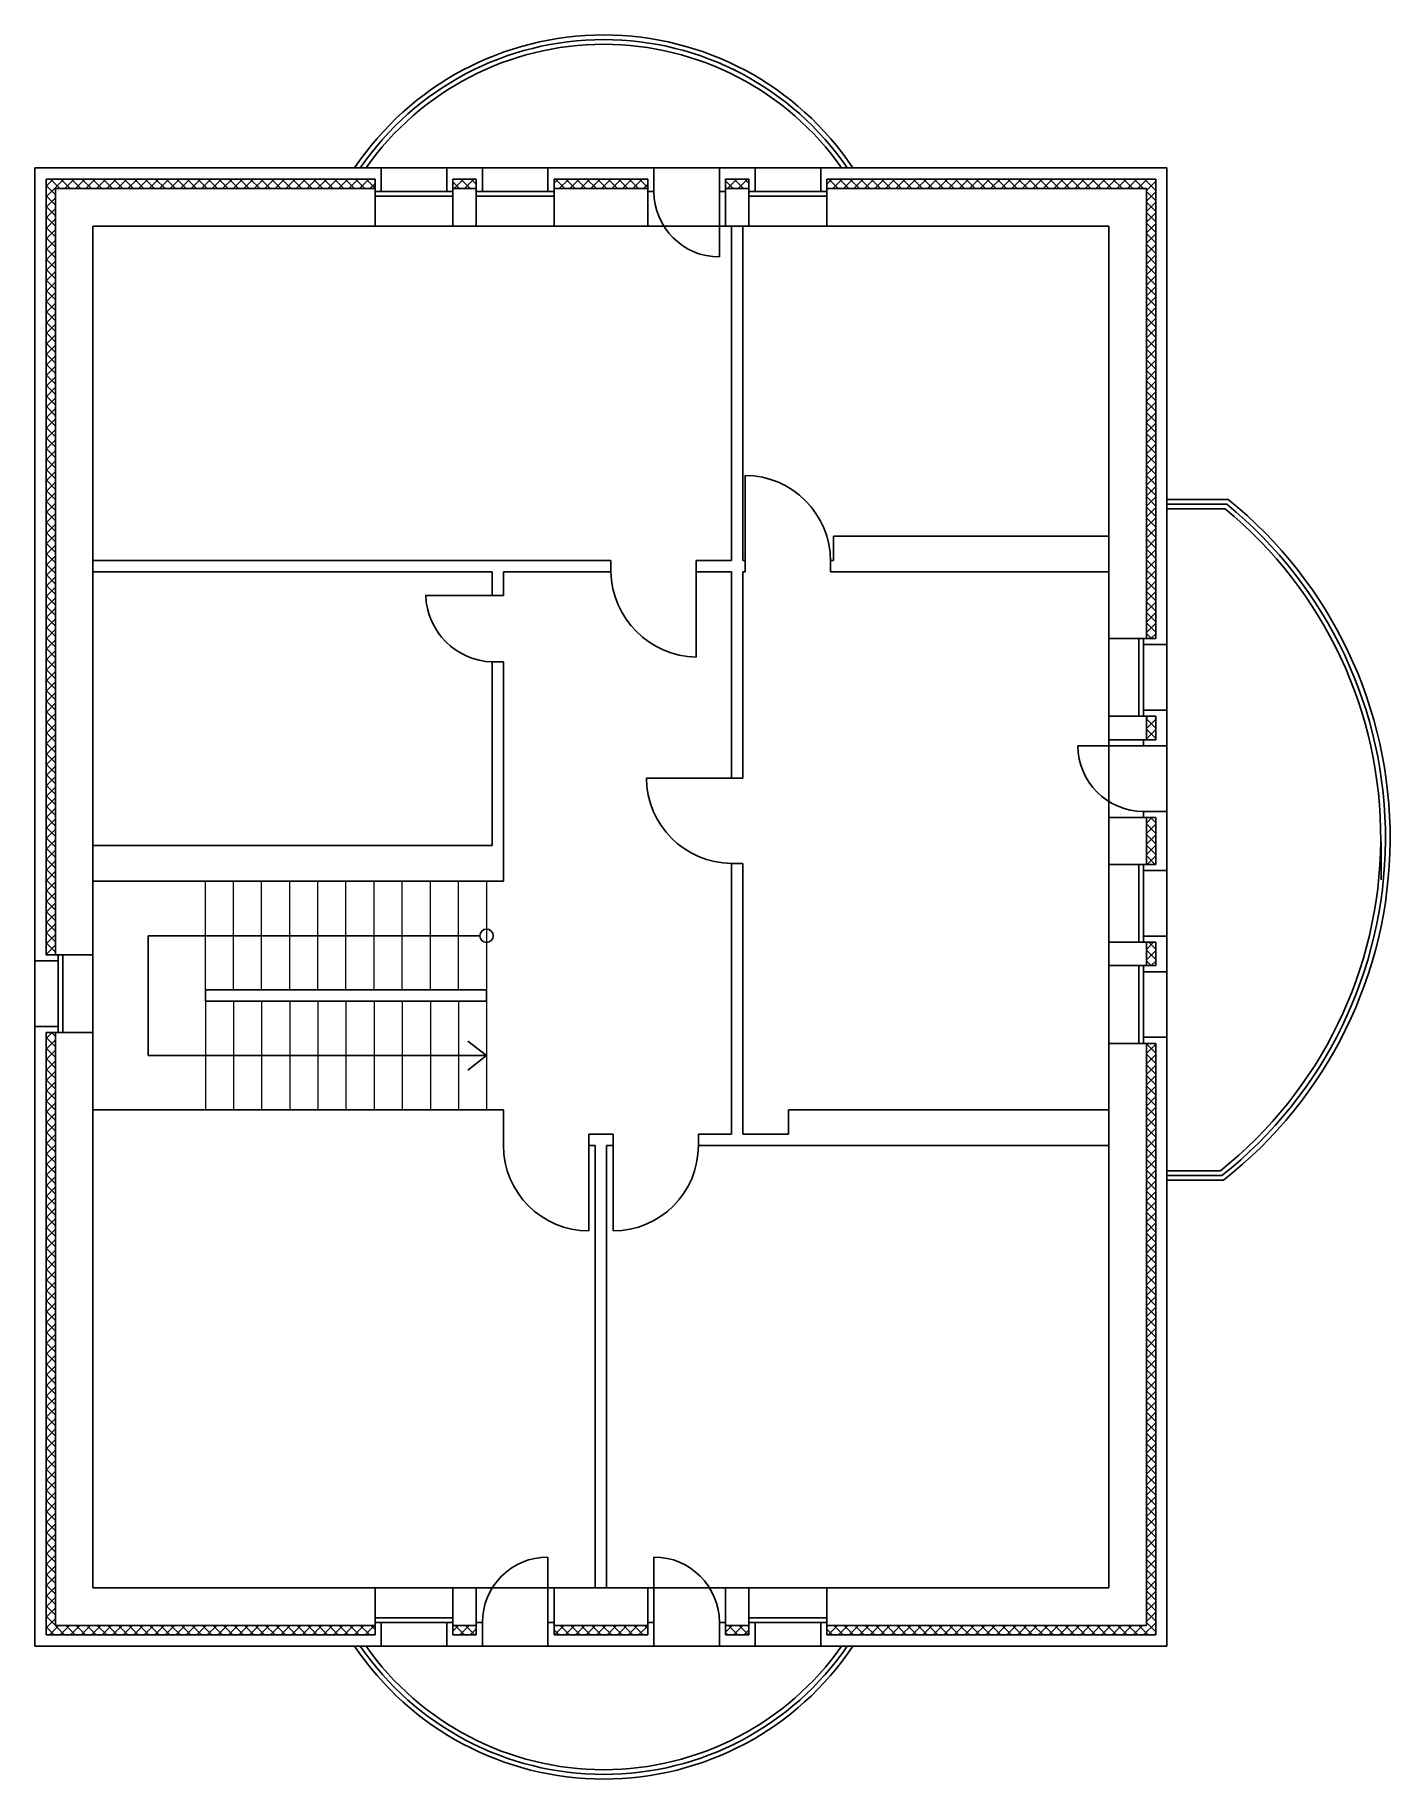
# Model space of a CAD drawing. Header units: millimetres. Extents: x 1976 to 16437, y 775 to 19383.
import ezdxf

# ---------------------------------------------------------------- set-up
doc = ezdxf.new("R2010")
doc.units = ezdxf.units.MM
doc.layers.add('Лестница', color=7, linetype='Continuous', lineweight=9)
pattern_1 = [(45, (-287287.97, -246146.34), (-56.1266, 56.1266), []), (135, (-287287.97, -246146.34), (-56.1266, -56.1266), [])]
pattern_2 = [(45, (-287287.97, -246246.34), (-56.1266, 56.1266), []), (135, (-287287.97, -246246.34), (-56.1266, -56.1266), [])]

msp = doc.modelspace()

# ---------------------------------------------------------------- hatches: boundary and pattern name
at = {"ltscale": 0.5}
h = msp.add_hatch(dxfattribs=at)
h.set_pattern_fill('ANSI37', color=256, scale=25, style=0)
h.set_pattern_definition(pattern_2)
h.paths.add_polyline_path([(2196, 17744), (5606, 17744), (5606, 17844), (2096, 17844), (2096, 9569), (2196, 9569)])
h = msp.add_hatch(dxfattribs=at)
h.set_pattern_fill('ANSI37', color=256, scale=25, style=0)
h.set_pattern_definition(pattern_2)
h.paths.add_polyline_path([(6436, 17844), (6686, 17844), (6686, 17744), (6436, 17744)])
h = msp.add_hatch(dxfattribs=at)
h.set_pattern_fill('ANSI37', color=256, scale=25, style=0)
h.set_pattern_definition(pattern_2)
h.paths.add_polyline_path([(7516, 17844), (8516, 17844), (8516, 17744), (7516, 17744)])
h = msp.add_hatch(dxfattribs=at)
h.set_pattern_fill('ANSI37', color=256, scale=25, style=0)
h.set_pattern_definition(pattern_2)
h.paths.add_polyline_path([(9346, 17844), (9596, 17844), (9596, 17744), (9346, 17744)])
h = msp.add_hatch(dxfattribs=at)
h.set_pattern_fill('ANSI37', color=256, scale=25, style=0)
h.set_pattern_definition(pattern_2)
h.paths.add_polyline_path([(10426, 17744), (13836, 17744), (13836, 12944), (13936, 12944), (13936, 17844), (10426, 17844)])
h = msp.add_hatch(dxfattribs=at)
h.set_pattern_fill('ANSI37', color=256, scale=25, style=0)
h.set_pattern_definition(pattern_1)
h.paths.add_polyline_path([(13836, 12114), (13936, 12114), (13936, 11864), (13836, 11864)])
h = msp.add_hatch(dxfattribs=at)
h.set_pattern_fill('ANSI37', color=256, scale=25, style=0)
h.set_pattern_definition(pattern_1)
h.paths.add_polyline_path([(13836, 11034), (13936, 11034), (13936, 10534), (13836, 10534)])
h = msp.add_hatch(dxfattribs=at)
h.set_pattern_fill('ANSI37', color=256, scale=25, style=0)
h.set_pattern_definition(pattern_1)
h.paths.add_polyline_path([(13836, 9704), (13936, 9704), (13936, 9454), (13836, 9454)])
h = msp.add_hatch(dxfattribs=at)
h.set_pattern_fill('ANSI37', color=256, scale=25, style=0)
h.set_pattern_definition(pattern_2)
h.paths.add_polyline_path([(5606, 2414), (2196, 2414), (2196, 8739), (2096, 8739), (2096, 2314), (5606, 2314)])
h = msp.add_hatch(dxfattribs=at)
h.set_pattern_fill('ANSI37', color=256, scale=25, style=0)
h.set_pattern_definition(pattern_2)
h.paths.add_polyline_path([(13836, 2414), (13836, 8624), (13936, 8624), (13936, 2314), (10426, 2314), (10426, 2414)])
h = msp.add_hatch(dxfattribs=at)
h.set_pattern_fill('ANSI37', color=256, scale=25, style=0)
h.set_pattern_definition(pattern_2)
h.paths.add_polyline_path([(6436, 2414), (6686, 2414), (6686, 2314), (6436, 2314)])
h = msp.add_hatch(dxfattribs=at)
h.set_pattern_fill('ANSI37', color=256, scale=25, style=0)
h.set_pattern_definition(pattern_2)
h.paths.add_polyline_path([(7516, 2414), (8516, 2414), (8516, 2314), (7516, 2314)])
h = msp.add_hatch(dxfattribs=at)
h.set_pattern_fill('ANSI37', color=256, scale=25, style=0)
h.set_pattern_definition(pattern_2)
h.paths.add_polyline_path([(9346, 2414), (9596, 2414), (9596, 2314), (9346, 2314)])

# ---------------------------------------------------------------- linework, layer by layer
for p, q in [((1976, 9504), (1976, 17964)), ((5671, 17964), (1976, 17964)), ((5671, 17714), (5671, 17964)), ((6371, 17964), (5671, 17964)), ((6371, 17714), (6371, 17964)), ((6751, 17964), (6371, 17964)), ((7451, 17964), (6751, 17964)), ((6751, 17714), (6751, 17964)), ((7451, 17714), (7451, 17964)), ((8581, 17964), (7451, 17964)), ((8581, 17964), (7451, 17964)), ((8581, 17964), (9281, 17964)), ((8581, 17714), (8581, 17964)), ((9281, 17714), (9281, 17964)), ((9661, 17964), (9281, 17964)), ((9661, 17964), (9281, 17964)), ((9661, 17714), (9661, 17964)), ((9661, 17964), (10361, 17964)), ((10361, 17714), (10361, 17964)), ((14056, 17964), (10361, 17964)), ((14056, 12879), (14056, 17964)), ((2096, 9569), (2096, 17844)), ((5606, 17844), (2096, 17844)), ((2196, 17744), (2196, 9569)), ((5606, 17744), (2196, 17744)), ((5606, 17344), (5606, 17844)), ((5671, 17714), (5606, 17714)), ((6371, 17714), (5671, 17714)), ((6371, 17714), (6436, 17714)), ((6436, 17344), (6436, 17844)), ((6686, 17844), (6436, 17844)), ((6686, 17844), (6436, 17844)), ((6686, 17744), (6436, 17744)), ((6686, 17744), (6436, 17744)), ((6686, 17344), (6686, 17844)), ((6686, 17714), (6751, 17714)), ((7451, 17714), (6751, 17714)), ((7451, 17714), (7516, 17714)), ((7516, 17344), (7516, 17844)), ((8516, 17844), (7516, 17844)), ((8516, 17844), (7516, 17844)), ((8516, 17744), (7516, 17744)), ((8516, 17744), (7516, 17744)), ((8516, 17344), (8516, 17844)), ((8581, 17714), (8516, 17714)), ((9281, 17714), (9281, 17014)), ((9281, 17714), (9346, 17714)), ((9346, 17344), (9346, 17844)), ((9596, 17844), (9346, 17844)), ((9596, 17844), (9346, 17844)), ((9596, 17744), (9346, 17744)), ((9596, 17744), (9346, 17744)), ((9596, 17344), (9596, 17844)), ((9661, 17714), (9596, 17714)), ((9661, 17714), (10361, 17714)), ((10361, 17714), (10426, 17714)), ((10426, 17344), (10426, 17844)), ((13936, 17844), (10426, 17844)), ((13836, 17744), (10426, 17744)), ((13836, 17744), (13836, 12944)), ((13936, 17844), (13936, 12944)), ((6436, 17664), (5606, 17664)), ((7516, 17664), (6686, 17664)), ((9596, 17664), (10426, 17664)), ((2596, 17344), (2596, 9569)), ((5606, 17344), (2596, 17344)), ((6436, 17344), (5606, 17344)), ((6686, 17344), (6436, 17344)), ((7516, 17344), (6686, 17344)), ((8516, 17344), (7516, 17344)), ((8516, 17344), (7516, 17344)), ((8516, 17344), (9346, 17344)), ((9346, 17344), (9596, 17344)), ((9411, 17344), (9411, 13774)), ((9531, 17344), (9531, 13774)), ((9596, 17344), (10426, 17344)), ((13436, 17344), (10426, 17344)), ((13436, 17344), (13436, 12944)), ((9556, 13774), (9556, 14684)), ((14056, 14426), (14711, 14426)), ((14056, 14376), (14693, 14376)), ((14056, 14326), (14675, 14326)), ((10496, 13774), (10496, 14034)), ((10496, 14034), (13436, 14034)), ((8121, 13774), (2596, 13774)), ((8121, 13654), (8121, 13774)), ((9031, 13654), (9031, 13774)), ((9411, 13774), (9031, 13774)), ((9556, 13774), (9531, 13774)), ((9556, 13774), (9556, 13654)), ((10466, 13774), (10466, 13654)), ((10496, 13774), (10466, 13774)), ((6856, 13654), (2596, 13654)), ((6856, 13404), (6856, 13654)), ((8121, 13654), (6976, 13654)), ((6976, 13404), (6976, 13654)), ((9411, 13654), (9031, 13654)), ((9031, 13654), (9031, 12744)), ((9411, 13654), (9411, 11454)), ((9556, 13654), (9531, 13654)), ((9531, 13654), (9531, 11454)), ((10496, 13654), (10466, 13654)), ((10496, 13654), (13436, 13654)), ((6856, 13404), (6146, 13404)), ((6856, 13404), (6976, 13404)), ((13436, 12114), (13436, 12944)), ((13436, 12944), (13936, 12944)), ((13756, 12114), (13756, 12944)), ((13806, 12879), (13806, 12944)), ((13806, 12179), (13806, 12879)), ((13806, 12879), (14056, 12879)), ((14056, 12179), (14056, 12879)), ((6856, 12694), (6976, 12694)), ((6856, 10734), (6856, 12694)), ((6976, 10354), (6976, 12694)), ((13436, 12114), (13436, 11864)), ((13436, 12114), (13936, 12114)), ((13806, 12179), (13806, 12114)), ((13806, 12179), (14056, 12179)), ((13836, 12114), (13836, 11864)), ((13936, 12114), (13936, 11864)), ((14056, 11799), (14056, 12179)), ((13806, 11799), (13106, 11799)), ((13436, 11034), (13436, 11864)), ((13436, 11864), (13936, 11864)), ((13806, 11799), (13806, 11864)), ((13806, 11799), (14056, 11799)), ((14056, 11099), (14056, 11799)), ((9411, 11454), (8501, 11454)), ((9411, 11454), (9531, 11454)), ((13436, 11034), (13436, 10534)), ((13436, 11034), (13936, 11034)), ((13806, 11099), (13806, 11034)), ((13806, 11099), (14056, 11099)), ((13836, 11034), (13836, 10534)), ((13936, 11034), (13936, 10534)), ((14056, 10469), (14056, 11099)), ((6856, 10734), (2596, 10734)), ((16340, 10770), (16340, 10370)), ((9411, 10544), (9531, 10544)), ((9411, 10544), (9411, 7654)), ((9531, 10544), (9531, 7654)), ((13436, 10534), (13436, 9704)), ((13436, 10534), (13936, 10534)), ((13756, 10534), (13756, 9704)), ((13806, 10469), (13806, 10534)), ((13806, 10469), (13806, 9769)), ((13806, 10469), (14056, 10469)), ((14056, 10469), (14056, 9769)), ((6976, 10354), (2596, 10354)), ((3186, 8494), (3186, 9772)), ((6725, 9772), (3186, 9772)), ((13436, 9704), (13436, 9454)), ((13436, 9704), (13936, 9704)), ((13806, 9769), (13806, 9704)), ((13806, 9769), (14056, 9769)), ((13836, 9704), (13836, 9454)), ((13936, 9704), (13936, 9454)), ((14056, 9389), (14056, 9769)), ((1976, 8804), (1976, 9504)), ((1976, 9504), (2226, 9504)), ((2596, 9569), (2096, 9569)), ((2226, 9504), (2226, 9569)), ((2226, 8804), (2226, 9504)), ((2276, 8739), (2276, 9569)), ((2596, 9569), (2596, 8739)), ((13436, 9454), (13436, 8624)), ((13436, 9454), (13936, 9454)), ((13756, 9454), (13756, 8624)), ((13806, 9389), (13806, 9454)), ((13806, 9389), (13806, 8689)), ((13806, 9389), (14056, 9389)), ((14056, 9389), (14056, 8689)), ((3796, 9074), (3796, 9194)), ((3796, 9194), (6796, 9194)), ((6796, 9194), (6796, 9074)), ((6796, 9074), (3796, 9074)), ((1976, 8804), (2226, 8804)), ((1976, 2194), (1976, 8804)), ((2226, 8804), (2226, 8739)), ((2596, 8739), (2096, 8739)), ((2096, 2314), (2096, 8739)), ((2196, 8739), (2196, 2414)), ((2596, 8739), (2596, 2814)), ((13436, 8624), (13936, 8624)), ((13436, 8624), (13436, 2814)), ((13806, 8689), (13806, 8624)), ((13806, 8689), (14056, 8689)), ((13836, 8624), (13836, 2414)), ((13936, 8624), (13936, 2314)), ((14056, 2194), (14056, 8689)), ((6976, 7914), (2596, 7914)), ((6976, 7914), (6976, 7534)), ((10016, 7914), (10016, 7654)), ((13436, 7914), (10016, 7914)), ((7886, 7654), (7886, 7534)), ((8146, 7654), (7886, 7654)), ((8146, 7654), (8146, 7534)), ((9056, 7654), (9411, 7654)), ((9056, 7534), (9056, 7654)), ((9531, 7654), (10016, 7654)), ((7886, 7534), (7886, 6624)), ((7956, 7534), (7886, 7534)), ((7956, 7534), (7956, 2814)), ((8076, 7534), (8146, 7534)), ((8076, 7534), (8076, 2814)), ((8146, 7534), (8146, 6624)), ((9056, 7534), (10016, 7534)), ((13436, 7534), (10016, 7534)), ((14056, 7266), (14625, 7266)), ((14056, 7216), (14643, 7216)), ((14056, 7166), (14660, 7166)), ((7451, 2444), (7451, 3144)), ((7451, 2444), (7451, 3144)), ((8581, 2444), (8581, 3144)), ((8581, 2444), (8581, 3144)), ((8581, 2444), (8581, 3144)), ((5606, 2814), (2596, 2814)), ((5606, 2814), (5606, 2314)), ((6436, 2814), (5606, 2814)), ((6436, 2814), (6436, 2314)), ((6686, 2814), (6436, 2814)), ((6686, 2814), (7516, 2814)), ((6686, 2814), (6686, 2314)), ((7516, 2814), (7516, 2314)), ((8516, 2814), (7516, 2814)), ((8516, 2814), (9346, 2814)), ((8516, 2814), (8516, 2314)), ((9346, 2814), (9346, 2314)), ((9596, 2814), (9346, 2814)), ((9596, 2814), (9596, 2314)), ((9596, 2814), (10426, 2814)), ((10426, 2814), (10426, 2314)), ((13436, 2814), (10426, 2814)), ((5606, 2494), (6436, 2494)), ((5671, 2444), (5606, 2444)), ((5606, 2444), (6436, 2444)), ((5671, 2444), (5671, 2194)), ((6371, 2444), (6371, 2194)), ((6371, 2444), (6436, 2444)), ((6751, 2444), (6686, 2444)), ((6751, 2444), (6751, 2194)), ((7451, 2444), (7516, 2444)), ((7451, 2444), (7451, 2194)), ((8581, 2444), (8516, 2444)), ((8581, 2444), (8581, 2194)), ((9281, 2444), (9346, 2444)), ((9281, 2444), (9281, 2194)), ((10426, 2494), (9596, 2494)), ((9661, 2444), (9596, 2444)), ((10426, 2444), (9596, 2444)), ((9661, 2444), (9661, 2194)), ((10361, 2444), (10426, 2444)), ((10361, 2444), (10361, 2194)), ((5606, 2314), (2096, 2314)), ((5606, 2414), (2196, 2414)), ((6686, 2414), (6436, 2414)), ((6686, 2314), (6436, 2314)), ((8516, 2414), (7516, 2414)), ((8516, 2314), (7516, 2314)), ((9596, 2414), (9346, 2414)), ((9596, 2314), (9346, 2314)), ((13836, 2414), (10426, 2414)), ((13936, 2314), (10426, 2314)), ((5671, 2194), (1976, 2194)), ((6371, 2194), (5671, 2194)), ((6751, 2194), (6371, 2194)), ((6751, 2194), (7451, 2194)), ((8581, 2194), (7451, 2194)), ((9281, 2194), (8581, 2194)), ((9661, 2194), (9281, 2194)), ((9661, 2194), (10361, 2194)), ((14056, 2194), (10361, 2194))]:
    msp.add_line(p, q, dxfattribs=at)
for p, q in [((6796, 8494), (6597, 8649)), ((3186, 8494), (6796, 8494)), ((6796, 8494), (6597, 8339))]:
    msp.add_line(p, q)
msp.add_lwpolyline([(7516, 17844), (8516, 17844), (8516, 17744), (7516, 17744)], close=True, dxfattribs=at)
msp.add_circle((6796, 9772), 71.7)
for centre, radius, start, end in [((8047, 16183), 3200, 33.8156, 146.1844), ((8047, 16183), 3150, 34.427, 145.573), ((8047, 16183), 3100, 35.0628, 144.9372), ((9281, 17714), 700, 180, 270), ((9549, 13767), 917, 0.0461, 89.5582), ((11799, 10816), 4588, 308.306, 50.8951), ((11799, 10816), 4638, 308.0909, 51.115), ((11799, 10816), 4538, 308.5247, 50.6714), ((9056, 13679), 935, 181.5258, 268.4742), ((6882, 13429), 736, 181.9577, 268.0423), ((13806, 11799), 700, 180, 270), ((9418, 11461), 917, 180.4418, 269.5582), ((7886, 7534), 910, 180, 270), ((8146, 7534), 910, 270, 0), ((7451, 2444), 700, 90, 180), ((8581, 2444), 700, 0, 90), ((8047, 3975), 3200, 213.8156, 326.1844), ((8047, 3975), 3150, 214.427, 325.573), ((8047, 3975), 3100, 215.0628, 324.9372)]:
    msp.add_arc(centre, radius, start, end, dxfattribs=at)
at = {"layer": 'Лестница'}
for p, q in [((3796, 9194), (3796, 10349)), ((4096, 9194), (4096, 10354)), ((4396, 9194), (4396, 10354)), ((4696, 9194), (4696, 10354)), ((4996, 9194), (4996, 10354)), ((5296, 9194), (5296, 10354)), ((5596, 9194), (5596, 10354)), ((5896, 9194), (5896, 10354)), ((6196, 9194), (6196, 10354)), ((6496, 9194), (6496, 10354)), ((6796, 10354), (6796, 9194)), ((3796, 9074), (3796, 7914)), ((4096, 9074), (4096, 7914)), ((4396, 9074), (4396, 7914)), ((4696, 9074), (4696, 7914)), ((4996, 9074), (4996, 7914)), ((5296, 9074), (5296, 7914)), ((5596, 9074), (5596, 7914)), ((5896, 9074), (5896, 7914)), ((6196, 9074), (6196, 7914)), ((6496, 9074), (6496, 7914)), ((6796, 9074), (6796, 7914))]:
    msp.add_line(p, q, dxfattribs=at)

doc.saveas('drawing.dxf')
